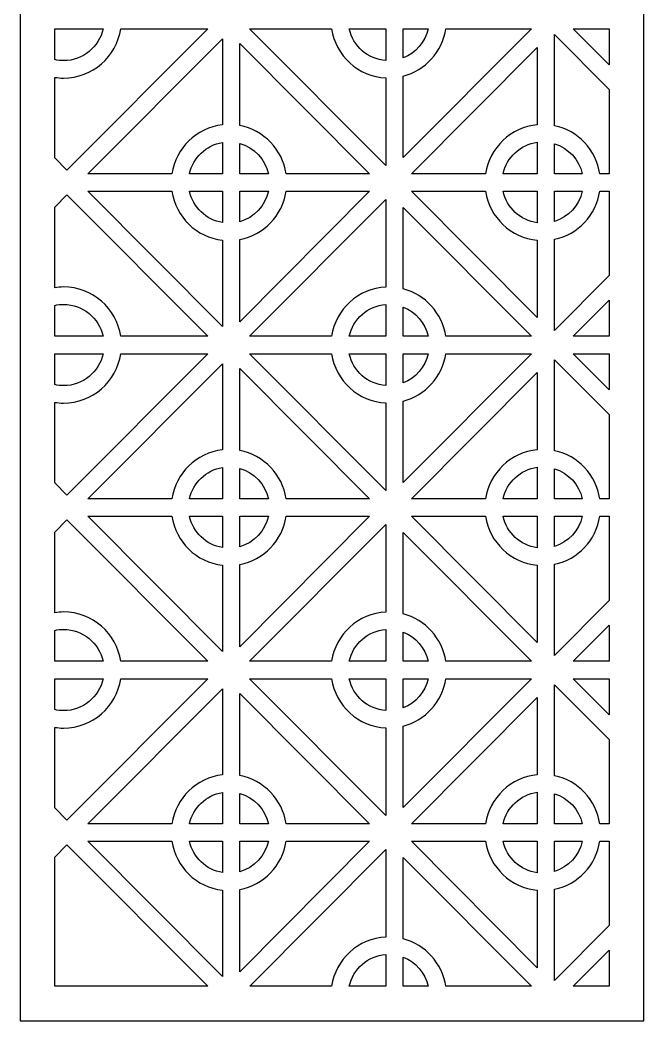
# Model space of a CAD drawing. Header units: centimetres. Extents: x -13.6 to -10.7, y -9 to 9.
# Drawn here: x -13.625 to -10.688, y -9 to -4.288 of the extents above; entities that cross this region are included whole.
import ezdxf

# ---------------------------------------------------------------- set-up
doc = ezdxf.new("R2010")
doc.units = ezdxf.units.CM
doc.header["$MEASUREMENT"] = 0
doc.layers.add('layer 1', color=7, linetype='Continuous')

msp = doc.modelspace()

# ---------------------------------------------------------------- linework, layer by layer
at = {"layer": 'layer 1', "color": 250}
for points, knots in [([(-13.62502, -9.00021), (-13.62502, -9.00021), (-13.62502, 9.00077), (-13.62502, 9.00077), (-13.62502, 9.00077), (-13.62502, 9.00077), (-10.6883, 9.00077), (-10.6883, 9.00077), (-10.6883, 9.00077), (-10.6883, 9.00077), (-10.6883, -9.00021), (-10.6883, -9.00021), (-10.6883, -9.00021), (-10.6883, -9.00021), (-13.62502, -9.00021), (-13.62502, -9.00021)], [0, 0, 0, 0, 0.2, 0.2, 0.2, 0.2, 0.4, 0.4, 0.4, 0.4, 0.6, 0.6, 0.6, 0.6, 1, 1, 1, 1]), ([(-13.23407, -4.32939), (-13.23407, -4.32939), (-13.46187, -4.32939), (-13.46187, -4.32939), (-13.46187, -4.32939), (-13.46187, -4.32939), (-13.46187, -4.47498), (-13.46187, -4.47498), (-13.46187, -4.47498), (-13.4484, -4.47801), (-13.4344, -4.47962), (-13.42002, -4.47962), (-13.42002, -4.47962), (-13.32892, -4.47962), (-13.25275, -4.41529), (-13.23407, -4.32939)], [0, 0, 0, 0, 0.2, 0.2, 0.2, 0.2, 0.4, 0.4, 0.4, 0.4, 0.6, 0.6, 0.6, 0.6, 1, 1, 1, 1]), ([(-13.46187, -4.93748), (-13.46187, -4.93748), (-13.40425, -4.99536), (-13.40425, -4.99536), (-13.40425, -4.99536), (-13.40425, -4.99536), (-12.7413, -4.32939), (-12.7413, -4.32939), (-12.7413, -4.32939), (-12.7413, -4.32939), (-13.15115, -4.32939), (-13.15115, -4.32939), (-13.15115, -4.32939), (-13.17083, -4.46079), (-13.28373, -4.56157), (-13.42002, -4.56157), (-13.42002, -4.56157), (-13.43425, -4.56157), (-13.44823, -4.56047), (-13.46187, -4.55835), (-13.46187, -4.55835), (-13.46187, -4.55835), (-13.46187, -4.93748), (-13.46187, -4.93748)], [0, 0, 0, 0, 0.1428571, 0.1428571, 0.1428571, 0.1428571, 0.2857143, 0.2857143, 0.2857143, 0.2857143, 0.4285714, 0.4285714, 0.4285714, 0.4285714, 0.5714286, 0.5714286, 0.5714286, 0.5714286, 0.7142857, 0.7142857, 0.7142857, 0.7142857, 1, 1, 1, 1]), ([(-12.1587, -4.32939), (-12.1587, -4.32939), (-12.5442, -4.32939), (-12.5442, -4.32939), (-12.5442, -4.32939), (-12.5442, -4.32939), (-11.90299, -4.97353), (-11.90299, -4.97353), (-11.90299, -4.97353), (-11.90299, -4.97353), (-11.90299, -4.56125), (-11.90299, -4.56125), (-11.90299, -4.56125), (-12.03333, -4.55501), (-12.13966, -4.45654), (-12.1587, -4.32939)], [0, 0, 0, 0, 0.2, 0.2, 0.2, 0.2, 0.4, 0.4, 0.4, 0.4, 0.6, 0.6, 0.6, 0.6, 1, 1, 1, 1]), ([(-11.90299, -4.32939), (-11.90299, -4.32939), (-12.07578, -4.32939), (-12.07578, -4.32939), (-12.07578, -4.32939), (-12.05801, -4.41112), (-11.98819, -4.47332), (-11.90299, -4.47916), (-11.90299, -4.47916), (-11.90299, -4.47916), (-11.90299, -4.32939), (-11.90299, -4.32939)], [0, 0, 0, 0, 0.25, 0.25, 0.25, 0.25, 0.5, 0.5, 0.5, 0.5, 1, 1, 1, 1]), ([(-11.70389, -4.32939), (-11.70389, -4.32939), (-11.82141, -4.32939), (-11.82141, -4.32939), (-11.82141, -4.32939), (-11.82141, -4.32939), (-11.82141, -4.46688), (-11.82141, -4.46688), (-11.82141, -4.46688), (-11.76244, -4.44404), (-11.71762, -4.39255), (-11.70389, -4.32939)], [0, 0, 0, 0, 0.25, 0.25, 0.25, 0.25, 0.5, 0.5, 0.5, 0.5, 1, 1, 1, 1]), ([(-11.21831, -4.32939), (-11.21831, -4.32939), (-11.62096, -4.32939), (-11.62096, -4.32939), (-11.62096, -4.32939), (-11.63723, -4.43801), (-11.7172, -4.5257), (-11.82141, -4.55284), (-11.82141, -4.55284), (-11.82141, -4.55284), (-11.82141, -4.93524), (-11.82141, -4.93524), (-11.82141, -4.93524), (-11.82141, -4.93524), (-11.21831, -4.32939), (-11.21831, -4.32939)], [0, 0, 0, 0, 0.2, 0.2, 0.2, 0.2, 0.4, 0.4, 0.4, 0.4, 0.6, 0.6, 0.6, 0.6, 1, 1, 1, 1]), ([(-10.85145, -4.32939), (-10.85145, -4.32939), (-11.02121, -4.32939), (-11.02121, -4.32939), (-11.02121, -4.32939), (-11.02121, -4.32939), (-10.85145, -4.49992), (-10.85145, -4.49992), (-10.85145, -4.49992), (-10.85145, -4.49992), (-10.85145, -4.32939), (-10.85145, -4.32939)], [0, 0, 0, 0, 0.25, 0.25, 0.25, 0.25, 0.5, 0.5, 0.5, 0.5, 1, 1, 1, 1]), ([(-13.30582, -5.01238), (-13.30582, -5.01238), (-12.91038, -5.01238), (-12.91038, -5.01238), (-12.91038, -5.01238), (-12.89221, -4.89112), (-12.79467, -4.79596), (-12.67263, -4.78198), (-12.67263, -4.78198), (-12.67263, -4.78198), (-12.67263, -4.37629), (-12.67263, -4.37629), (-12.67263, -4.37629), (-12.67263, -4.37629), (-13.30582, -5.01238), (-13.30582, -5.01238)], [0, 0, 0, 0, 0.2, 0.2, 0.2, 0.2, 0.4, 0.4, 0.4, 0.4, 0.6, 0.6, 0.6, 0.6, 1, 1, 1, 1]), ([(-10.85145, -4.61581), (-10.85145, -4.61581), (-11.10878, -4.35731), (-11.10878, -4.35731), (-11.10878, -4.35731), (-11.10878, -4.35731), (-11.10878, -4.78605), (-11.10878, -4.78605), (-11.10878, -4.78605), (-10.99865, -4.80933), (-10.91304, -4.89956), (-10.89614, -5.01238), (-10.89614, -5.01238), (-10.89614, -5.01238), (-10.85145, -5.01238), (-10.85145, -5.01238), (-10.85145, -5.01238), (-10.85145, -5.01238), (-10.85145, -4.61581), (-10.85145, -4.61581)], [0, 0, 0, 0, 0.1666667, 0.1666667, 0.1666667, 0.1666667, 0.3333333, 0.3333333, 0.3333333, 0.3333333, 0.5, 0.5, 0.5, 0.5, 0.6666667, 0.6666667, 0.6666667, 0.6666667, 1, 1, 1, 1]), ([(-12.37263, -5.01238), (-12.37263, -5.01238), (-11.97968, -5.01238), (-11.97968, -5.01238), (-11.97968, -5.01238), (-11.97968, -5.01238), (-12.59105, -4.39821), (-12.59105, -4.39821), (-12.59105, -4.39821), (-12.59105, -4.39821), (-12.59105, -4.78491), (-12.59105, -4.78491), (-12.59105, -4.78491), (-12.47815, -4.8062), (-12.38983, -4.89759), (-12.37263, -5.01238)], [0, 0, 0, 0, 0.2, 0.2, 0.2, 0.2, 0.4, 0.4, 0.4, 0.4, 0.6, 0.6, 0.6, 0.6, 1, 1, 1, 1]), ([(-11.78283, -5.01238), (-11.78283, -5.01238), (-11.43388, -5.01238), (-11.43388, -5.01238), (-11.43388, -5.01238), (-11.41543, -4.88921), (-11.31509, -4.79297), (-11.19036, -4.78138), (-11.19036, -4.78138), (-11.19036, -4.78138), (-11.19036, -4.4172), (-11.19036, -4.4172), (-11.19036, -4.4172), (-11.19036, -4.4172), (-11.78283, -5.01238), (-11.78283, -5.01238)], [0, 0, 0, 0, 0.2, 0.2, 0.2, 0.2, 0.4, 0.4, 0.4, 0.4, 0.6, 0.6, 0.6, 0.6, 1, 1, 1, 1]), ([(-12.82745, -5.01238), (-12.82745, -5.01238), (-12.67263, -5.01238), (-12.67263, -5.01238), (-12.67263, -5.01238), (-12.67263, -5.01238), (-12.67263, -4.8647), (-12.67263, -4.8647), (-12.67263, -4.8647), (-12.74955, -4.87742), (-12.81094, -4.93647), (-12.82745, -5.01238)], [0, 0, 0, 0, 0.25, 0.25, 0.25, 0.25, 0.5, 0.5, 0.5, 0.5, 1, 1, 1, 1]), ([(-12.59105, -5.01238), (-12.59105, -5.01238), (-12.45556, -5.01238), (-12.45556, -5.01238), (-12.45556, -5.01238), (-12.47066, -4.94295), (-12.52331, -4.88762), (-12.59105, -4.86895), (-12.59105, -4.86895), (-12.59105, -4.86895), (-12.59105, -5.01238), (-12.59105, -5.01238)], [0, 0, 0, 0, 0.25, 0.25, 0.25, 0.25, 0.5, 0.5, 0.5, 0.5, 1, 1, 1, 1]), ([(-11.35095, -5.01238), (-11.35095, -5.01238), (-11.19036, -5.01238), (-11.19036, -5.01238), (-11.19036, -5.01238), (-11.19036, -5.01238), (-11.19036, -4.86383), (-11.19036, -4.86383), (-11.19036, -4.86383), (-11.26997, -4.87448), (-11.33404, -4.93458), (-11.35095, -5.01238)], [0, 0, 0, 0, 0.25, 0.25, 0.25, 0.25, 0.5, 0.5, 0.5, 0.5, 1, 1, 1, 1]), ([(-11.10878, -4.87063), (-11.10878, -4.87063), (-11.10878, -5.01238), (-11.10878, -5.01238), (-11.10878, -5.01238), (-11.10878, -5.01238), (-10.97906, -5.01238), (-10.97906, -5.01238), (-10.97906, -5.01238), (-10.99373, -4.94493), (-11.04383, -4.89078), (-11.10878, -4.87063)], [0, 0, 0, 0, 0.25, 0.25, 0.25, 0.25, 0.5, 0.5, 0.5, 0.5, 1, 1, 1, 1]), ([(-13.15115, -5.77731), (-13.15115, -5.77731), (-12.74122, -5.77731), (-12.74122, -5.77731), (-12.74122, -5.77731), (-12.74122, -5.77731), (-13.40425, -5.11125), (-13.40425, -5.11125), (-13.40425, -5.11125), (-13.40425, -5.11125), (-13.46187, -5.16914), (-13.46187, -5.16914), (-13.46187, -5.16914), (-13.46187, -5.16914), (-13.46187, -5.54835), (-13.46187, -5.54835), (-13.46187, -5.54835), (-13.44823, -5.54623), (-13.43425, -5.54513), (-13.42002, -5.54513), (-13.42002, -5.54513), (-13.28373, -5.54513), (-13.17084, -5.64591), (-13.15115, -5.77731)], [0, 0, 0, 0, 0.1428571, 0.1428571, 0.1428571, 0.1428571, 0.2857143, 0.2857143, 0.2857143, 0.2857143, 0.4285714, 0.4285714, 0.4285714, 0.4285714, 0.5714286, 0.5714286, 0.5714286, 0.5714286, 0.7142857, 0.7142857, 0.7142857, 0.7142857, 1, 1, 1, 1]), ([(-12.91038, -5.09432), (-12.91038, -5.09432), (-13.30574, -5.09432), (-13.30574, -5.09432), (-13.30574, -5.09432), (-13.30574, -5.09432), (-12.67263, -5.73032), (-12.67263, -5.73032), (-12.67263, -5.73032), (-12.67263, -5.73032), (-12.67263, -5.32472), (-12.67263, -5.32472), (-12.67263, -5.32472), (-12.79467, -5.31074), (-12.89221, -5.21558), (-12.91038, -5.09432)], [0, 0, 0, 0, 0.2, 0.2, 0.2, 0.2, 0.4, 0.4, 0.4, 0.4, 0.6, 0.6, 0.6, 0.6, 1, 1, 1, 1]), ([(-12.67263, -5.09432), (-12.67263, -5.09432), (-12.82745, -5.09432), (-12.82745, -5.09432), (-12.82745, -5.09432), (-12.81094, -5.17023), (-12.74955, -5.22929), (-12.67263, -5.242), (-12.67263, -5.242), (-12.67263, -5.242), (-12.67263, -5.09432), (-12.67263, -5.09432)], [0, 0, 0, 0, 0.25, 0.25, 0.25, 0.25, 0.5, 0.5, 0.5, 0.5, 1, 1, 1, 1]), ([(-12.45556, -5.09432), (-12.45556, -5.09432), (-12.59105, -5.09432), (-12.59105, -5.09432), (-12.59105, -5.09432), (-12.59105, -5.09432), (-12.59105, -5.23776), (-12.59105, -5.23776), (-12.59105, -5.23776), (-12.52331, -5.21909), (-12.47066, -5.16375), (-12.45556, -5.09432)], [0, 0, 0, 0, 0.25, 0.25, 0.25, 0.25, 0.5, 0.5, 0.5, 0.5, 1, 1, 1, 1]), ([(-11.97977, -5.09432), (-11.97977, -5.09432), (-12.37263, -5.09432), (-12.37263, -5.09432), (-12.37263, -5.09432), (-12.38983, -5.20911), (-12.47815, -5.3005), (-12.59105, -5.3218), (-12.59105, -5.3218), (-12.59105, -5.3218), (-12.59105, -5.7084), (-12.59105, -5.7084), (-12.59105, -5.7084), (-12.59105, -5.7084), (-11.97977, -5.09432), (-11.97977, -5.09432)], [0, 0, 0, 0, 0.2, 0.2, 0.2, 0.2, 0.4, 0.4, 0.4, 0.4, 0.6, 0.6, 0.6, 0.6, 1, 1, 1, 1]), ([(-12.54428, -5.77731), (-12.54428, -5.77731), (-12.1587, -5.77731), (-12.1587, -5.77731), (-12.1587, -5.77731), (-12.13965, -5.65016), (-12.03333, -5.55169), (-11.90299, -5.54545), (-11.90299, -5.54545), (-11.90299, -5.54545), (-11.90299, -5.13308), (-11.90299, -5.13308), (-11.90299, -5.13308), (-11.90299, -5.13308), (-12.54428, -5.77731), (-12.54428, -5.77731)], [0, 0, 0, 0, 0.2, 0.2, 0.2, 0.2, 0.4, 0.4, 0.4, 0.4, 0.6, 0.6, 0.6, 0.6, 1, 1, 1, 1]), ([(-11.43388, -5.09432), (-11.43388, -5.09432), (-11.78274, -5.09432), (-11.78274, -5.09432), (-11.78274, -5.09432), (-11.78274, -5.09432), (-11.19036, -5.68942), (-11.19036, -5.68942), (-11.19036, -5.68942), (-11.19036, -5.68942), (-11.19036, -5.32532), (-11.19036, -5.32532), (-11.19036, -5.32532), (-11.31509, -5.31373), (-11.41543, -5.21749), (-11.43388, -5.09432)], [0, 0, 0, 0, 0.2, 0.2, 0.2, 0.2, 0.4, 0.4, 0.4, 0.4, 0.6, 0.6, 0.6, 0.6, 1, 1, 1, 1]), ([(-11.19036, -5.09432), (-11.19036, -5.09432), (-11.35095, -5.09432), (-11.35095, -5.09432), (-11.35095, -5.09432), (-11.33404, -5.17212), (-11.26997, -5.23222), (-11.19036, -5.24287), (-11.19036, -5.24287), (-11.19036, -5.24287), (-11.19036, -5.09432), (-11.19036, -5.09432)], [0, 0, 0, 0, 0.25, 0.25, 0.25, 0.25, 0.5, 0.5, 0.5, 0.5, 1, 1, 1, 1]), ([(-10.97906, -5.09432), (-10.97906, -5.09432), (-11.10878, -5.09432), (-11.10878, -5.09432), (-11.10878, -5.09432), (-11.10878, -5.09432), (-11.10878, -5.23607), (-11.10878, -5.23607), (-11.10878, -5.23607), (-11.04383, -5.21592), (-10.99373, -5.16177), (-10.97906, -5.09432)], [0, 0, 0, 0, 0.25, 0.25, 0.25, 0.25, 0.5, 0.5, 0.5, 0.5, 1, 1, 1, 1]), ([(-10.85145, -5.09432), (-10.85145, -5.09432), (-10.89614, -5.09432), (-10.89614, -5.09432), (-10.89614, -5.09432), (-10.91304, -5.20714), (-10.99865, -5.29737), (-11.10878, -5.32065), (-11.10878, -5.32065), (-11.10878, -5.32065), (-11.10878, -5.74931), (-11.10878, -5.74931), (-11.10878, -5.74931), (-11.10878, -5.74931), (-10.85145, -5.49081), (-10.85145, -5.49081), (-10.85145, -5.49081), (-10.85145, -5.49081), (-10.85145, -5.09432), (-10.85145, -5.09432)], [0, 0, 0, 0, 0.1666667, 0.1666667, 0.1666667, 0.1666667, 0.3333333, 0.3333333, 0.3333333, 0.3333333, 0.5, 0.5, 0.5, 0.5, 0.6666667, 0.6666667, 0.6666667, 0.6666667, 1, 1, 1, 1]), ([(-11.62096, -5.77731), (-11.62096, -5.77731), (-11.21822, -5.77731), (-11.21822, -5.77731), (-11.21822, -5.77731), (-11.21822, -5.77731), (-11.82141, -5.17137), (-11.82141, -5.17137), (-11.82141, -5.17137), (-11.82141, -5.17137), (-11.82141, -5.55386), (-11.82141, -5.55386), (-11.82141, -5.55386), (-11.7172, -5.581), (-11.63724, -5.66869), (-11.62096, -5.77731)], [0, 0, 0, 0, 0.2, 0.2, 0.2, 0.2, 0.4, 0.4, 0.4, 0.4, 0.6, 0.6, 0.6, 0.6, 1, 1, 1, 1]), ([(-10.85145, -5.6067), (-10.85145, -5.6067), (-11.02129, -5.77731), (-11.02129, -5.77731), (-11.02129, -5.77731), (-11.02129, -5.77731), (-10.85145, -5.77731), (-10.85145, -5.77731), (-10.85145, -5.77731), (-10.85145, -5.77731), (-10.85145, -5.6067), (-10.85145, -5.6067)], [0, 0, 0, 0, 0.25, 0.25, 0.25, 0.25, 0.5, 0.5, 0.5, 0.5, 1, 1, 1, 1]), ([(-13.46187, -5.77731), (-13.46187, -5.77731), (-13.23407, -5.77731), (-13.23407, -5.77731), (-13.23407, -5.77731), (-13.25275, -5.69141), (-13.32892, -5.62707), (-13.42002, -5.62707), (-13.42002, -5.62707), (-13.4344, -5.62707), (-13.4484, -5.62869), (-13.46187, -5.63172), (-13.46187, -5.63172), (-13.46187, -5.63172), (-13.46187, -5.77731), (-13.46187, -5.77731)], [0, 0, 0, 0, 0.2, 0.2, 0.2, 0.2, 0.4, 0.4, 0.4, 0.4, 0.6, 0.6, 0.6, 0.6, 1, 1, 1, 1]), ([(-12.07578, -5.77731), (-12.07578, -5.77731), (-11.90299, -5.77731), (-11.90299, -5.77731), (-11.90299, -5.77731), (-11.90299, -5.77731), (-11.90299, -5.62754), (-11.90299, -5.62754), (-11.90299, -5.62754), (-11.98819, -5.63338), (-12.05801, -5.69558), (-12.07578, -5.77731)], [0, 0, 0, 0, 0.25, 0.25, 0.25, 0.25, 0.5, 0.5, 0.5, 0.5, 1, 1, 1, 1]), ([(-11.82141, -5.77731), (-11.82141, -5.77731), (-11.70389, -5.77731), (-11.70389, -5.77731), (-11.70389, -5.77731), (-11.71762, -5.71415), (-11.76244, -5.66266), (-11.82141, -5.63982), (-11.82141, -5.63982), (-11.82141, -5.63982), (-11.82141, -5.77731), (-11.82141, -5.77731)], [0, 0, 0, 0, 0.25, 0.25, 0.25, 0.25, 0.5, 0.5, 0.5, 0.5, 1, 1, 1, 1]), ([(-13.23407, -5.85926), (-13.23407, -5.85926), (-13.46187, -5.85926), (-13.46187, -5.85926), (-13.46187, -5.85926), (-13.46187, -5.85926), (-13.46187, -6.00485), (-13.46187, -6.00485), (-13.46187, -6.00485), (-13.4484, -6.00789), (-13.4344, -6.0095), (-13.42002, -6.0095), (-13.42002, -6.0095), (-13.32892, -6.0095), (-13.25275, -5.94516), (-13.23407, -5.85926)], [0, 0, 0, 0, 0.2, 0.2, 0.2, 0.2, 0.4, 0.4, 0.4, 0.4, 0.6, 0.6, 0.6, 0.6, 1, 1, 1, 1]), ([(-13.46187, -6.46743), (-13.46187, -6.46743), (-13.40425, -6.52531), (-13.40425, -6.52531), (-13.40425, -6.52531), (-13.40425, -6.52531), (-12.74122, -5.85926), (-12.74122, -5.85926), (-12.74122, -5.85926), (-12.74122, -5.85926), (-13.15115, -5.85926), (-13.15115, -5.85926), (-13.15115, -5.85926), (-13.17083, -5.99067), (-13.28373, -6.09145), (-13.42002, -6.09145), (-13.42002, -6.09145), (-13.43425, -6.09145), (-13.44823, -6.09035), (-13.46187, -6.08823), (-13.46187, -6.08823), (-13.46187, -6.08823), (-13.46187, -6.46743), (-13.46187, -6.46743)], [0, 0, 0, 0, 0.1428571, 0.1428571, 0.1428571, 0.1428571, 0.2857143, 0.2857143, 0.2857143, 0.2857143, 0.4285714, 0.4285714, 0.4285714, 0.4285714, 0.5714286, 0.5714286, 0.5714286, 0.5714286, 0.7142857, 0.7142857, 0.7142857, 0.7142857, 1, 1, 1, 1]), ([(-12.1587, -5.85926), (-12.1587, -5.85926), (-12.54428, -5.85926), (-12.54428, -5.85926), (-12.54428, -5.85926), (-12.54428, -5.85926), (-11.90299, -6.50348), (-11.90299, -6.50348), (-11.90299, -6.50348), (-11.90299, -6.50348), (-11.90299, -6.09112), (-11.90299, -6.09112), (-11.90299, -6.09112), (-12.03333, -6.08488), (-12.13966, -5.98641), (-12.1587, -5.85926)], [0, 0, 0, 0, 0.2, 0.2, 0.2, 0.2, 0.4, 0.4, 0.4, 0.4, 0.6, 0.6, 0.6, 0.6, 1, 1, 1, 1]), ([(-11.90299, -5.85926), (-11.90299, -5.85926), (-12.07578, -5.85926), (-12.07578, -5.85926), (-12.07578, -5.85926), (-12.05801, -5.94099), (-11.98819, -6.00319), (-11.90299, -6.00904), (-11.90299, -6.00904), (-11.90299, -6.00904), (-11.90299, -5.85926), (-11.90299, -5.85926)], [0, 0, 0, 0, 0.25, 0.25, 0.25, 0.25, 0.5, 0.5, 0.5, 0.5, 1, 1, 1, 1]), ([(-11.70389, -5.85926), (-11.70389, -5.85926), (-11.82141, -5.85926), (-11.82141, -5.85926), (-11.82141, -5.85926), (-11.82141, -5.85926), (-11.82141, -5.99676), (-11.82141, -5.99676), (-11.82141, -5.99676), (-11.76244, -5.97391), (-11.71762, -5.92242), (-11.70389, -5.85926)], [0, 0, 0, 0, 0.25, 0.25, 0.25, 0.25, 0.5, 0.5, 0.5, 0.5, 1, 1, 1, 1]), ([(-11.21823, -5.85926), (-11.21823, -5.85926), (-11.62096, -5.85926), (-11.62096, -5.85926), (-11.62096, -5.85926), (-11.63723, -5.96788), (-11.7172, -6.05557), (-11.82141, -6.08272), (-11.82141, -6.08272), (-11.82141, -6.08272), (-11.82141, -6.46519), (-11.82141, -6.46519), (-11.82141, -6.46519), (-11.82141, -6.46519), (-11.21823, -5.85926), (-11.21823, -5.85926)], [0, 0, 0, 0, 0.2, 0.2, 0.2, 0.2, 0.4, 0.4, 0.4, 0.4, 0.6, 0.6, 0.6, 0.6, 1, 1, 1, 1]), ([(-10.85145, -6.14576), (-10.85145, -6.14576), (-11.10878, -5.88726), (-11.10878, -5.88726), (-11.10878, -5.88726), (-11.10878, -5.88726), (-11.10878, -6.31593), (-11.10878, -6.31593), (-11.10878, -6.31593), (-10.99865, -6.3392), (-10.91304, -6.42943), (-10.89614, -6.54225), (-10.89614, -6.54225), (-10.89614, -6.54225), (-10.85145, -6.54225), (-10.85145, -6.54225), (-10.85145, -6.54225), (-10.85145, -6.54225), (-10.85145, -6.14576), (-10.85145, -6.14576)], [0, 0, 0, 0, 0.1666667, 0.1666667, 0.1666667, 0.1666667, 0.3333333, 0.3333333, 0.3333333, 0.3333333, 0.5, 0.5, 0.5, 0.5, 0.6666667, 0.6666667, 0.6666667, 0.6666667, 1, 1, 1, 1]), ([(-10.85145, -5.85926), (-10.85145, -5.85926), (-11.02128, -5.85926), (-11.02128, -5.85926), (-11.02128, -5.85926), (-11.02128, -5.85926), (-10.85145, -6.02987), (-10.85145, -6.02987), (-10.85145, -6.02987), (-10.85145, -6.02987), (-10.85145, -5.85926), (-10.85145, -5.85926)], [0, 0, 0, 0, 0.25, 0.25, 0.25, 0.25, 0.5, 0.5, 0.5, 0.5, 1, 1, 1, 1]), ([(-13.30574, -6.54225), (-13.30574, -6.54225), (-12.91038, -6.54225), (-12.91038, -6.54225), (-12.91038, -6.54225), (-12.89221, -6.42099), (-12.79467, -6.32584), (-12.67263, -6.31186), (-12.67263, -6.31186), (-12.67263, -6.31186), (-12.67263, -5.90624), (-12.67263, -5.90624), (-12.67263, -5.90624), (-12.67263, -5.90624), (-13.30574, -6.54225), (-13.30574, -6.54225)], [0, 0, 0, 0, 0.2, 0.2, 0.2, 0.2, 0.4, 0.4, 0.4, 0.4, 0.6, 0.6, 0.6, 0.6, 1, 1, 1, 1]), ([(-12.37263, -6.54225), (-12.37263, -6.54225), (-11.97976, -6.54225), (-11.97976, -6.54225), (-11.97976, -6.54225), (-11.97976, -6.54225), (-12.59105, -5.92816), (-12.59105, -5.92816), (-12.59105, -5.92816), (-12.59105, -5.92816), (-12.59105, -6.31478), (-12.59105, -6.31478), (-12.59105, -6.31478), (-12.47815, -6.33607), (-12.38983, -6.42747), (-12.37263, -6.54225)], [0, 0, 0, 0, 0.2, 0.2, 0.2, 0.2, 0.4, 0.4, 0.4, 0.4, 0.6, 0.6, 0.6, 0.6, 1, 1, 1, 1]), ([(-11.78275, -6.54225), (-11.78275, -6.54225), (-11.43388, -6.54225), (-11.43388, -6.54225), (-11.43388, -6.54225), (-11.41543, -6.41909), (-11.31509, -6.32285), (-11.19036, -6.31126), (-11.19036, -6.31126), (-11.19036, -6.31126), (-11.19036, -5.94715), (-11.19036, -5.94715), (-11.19036, -5.94715), (-11.19036, -5.94715), (-11.78275, -6.54225), (-11.78275, -6.54225)], [0, 0, 0, 0, 0.2, 0.2, 0.2, 0.2, 0.4, 0.4, 0.4, 0.4, 0.6, 0.6, 0.6, 0.6, 1, 1, 1, 1]), ([(-12.82745, -6.54225), (-12.82745, -6.54225), (-12.67263, -6.54225), (-12.67263, -6.54225), (-12.67263, -6.54225), (-12.67263, -6.54225), (-12.67263, -6.39457), (-12.67263, -6.39457), (-12.67263, -6.39457), (-12.74955, -6.40729), (-12.81094, -6.46634), (-12.82745, -6.54225)], [0, 0, 0, 0, 0.25, 0.25, 0.25, 0.25, 0.5, 0.5, 0.5, 0.5, 1, 1, 1, 1]), ([(-12.59105, -6.54225), (-12.59105, -6.54225), (-12.45556, -6.54225), (-12.45556, -6.54225), (-12.45556, -6.54225), (-12.47066, -6.47282), (-12.52331, -6.41749), (-12.59105, -6.39882), (-12.59105, -6.39882), (-12.59105, -6.39882), (-12.59105, -6.54225), (-12.59105, -6.54225)], [0, 0, 0, 0, 0.25, 0.25, 0.25, 0.25, 0.5, 0.5, 0.5, 0.5, 1, 1, 1, 1]), ([(-11.35095, -6.54225), (-11.35095, -6.54225), (-11.19036, -6.54225), (-11.19036, -6.54225), (-11.19036, -6.54225), (-11.19036, -6.54225), (-11.19036, -6.3937), (-11.19036, -6.3937), (-11.19036, -6.3937), (-11.26997, -6.40436), (-11.33404, -6.46445), (-11.35095, -6.54225)], [0, 0, 0, 0, 0.25, 0.25, 0.25, 0.25, 0.5, 0.5, 0.5, 0.5, 1, 1, 1, 1]), ([(-11.10878, -6.4005), (-11.10878, -6.4005), (-11.10878, -6.54225), (-11.10878, -6.54225), (-11.10878, -6.54225), (-11.10878, -6.54225), (-10.97906, -6.54225), (-10.97906, -6.54225), (-10.97906, -6.54225), (-10.99373, -6.4748), (-11.04383, -6.42065), (-11.10878, -6.4005)], [0, 0, 0, 0, 0.25, 0.25, 0.25, 0.25, 0.5, 0.5, 0.5, 0.5, 1, 1, 1, 1]), ([(-13.15115, -7.30719), (-13.15115, -7.30719), (-12.74129, -7.30719), (-12.74129, -7.30719), (-12.74129, -7.30719), (-12.74129, -7.30719), (-13.40425, -6.6412), (-13.40425, -6.6412), (-13.40425, -6.6412), (-13.40425, -6.6412), (-13.46187, -6.69909), (-13.46187, -6.69909), (-13.46187, -6.69909), (-13.46187, -6.69909), (-13.46187, -7.07822), (-13.46187, -7.07822), (-13.46187, -7.07822), (-13.44823, -7.0761), (-13.43425, -7.075), (-13.42002, -7.075), (-13.42002, -7.075), (-13.28373, -7.075), (-13.17084, -7.17578), (-13.15115, -7.30719)], [0, 0, 0, 0, 0.1428571, 0.1428571, 0.1428571, 0.1428571, 0.2857143, 0.2857143, 0.2857143, 0.2857143, 0.4285714, 0.4285714, 0.4285714, 0.4285714, 0.5714286, 0.5714286, 0.5714286, 0.5714286, 0.7142857, 0.7142857, 0.7142857, 0.7142857, 1, 1, 1, 1]), ([(-12.91038, -6.6242), (-12.91038, -6.6242), (-13.30581, -6.6242), (-13.30581, -6.6242), (-13.30581, -6.6242), (-13.30581, -6.6242), (-12.67263, -7.26027), (-12.67263, -7.26027), (-12.67263, -7.26027), (-12.67263, -7.26027), (-12.67263, -6.85459), (-12.67263, -6.85459), (-12.67263, -6.85459), (-12.79467, -6.84061), (-12.89221, -6.74545), (-12.91038, -6.6242)], [0, 0, 0, 0, 0.2, 0.2, 0.2, 0.2, 0.4, 0.4, 0.4, 0.4, 0.6, 0.6, 0.6, 0.6, 1, 1, 1, 1]), ([(-12.67263, -6.6242), (-12.67263, -6.6242), (-12.82745, -6.6242), (-12.82745, -6.6242), (-12.82745, -6.6242), (-12.81094, -6.7001), (-12.74955, -6.75916), (-12.67263, -6.77188), (-12.67263, -6.77188), (-12.67263, -6.77188), (-12.67263, -6.6242), (-12.67263, -6.6242)], [0, 0, 0, 0, 0.25, 0.25, 0.25, 0.25, 0.5, 0.5, 0.5, 0.5, 1, 1, 1, 1]), ([(-12.45556, -6.6242), (-12.45556, -6.6242), (-12.59105, -6.6242), (-12.59105, -6.6242), (-12.59105, -6.6242), (-12.59105, -6.6242), (-12.59105, -6.76763), (-12.59105, -6.76763), (-12.59105, -6.76763), (-12.52331, -6.74896), (-12.47066, -6.69363), (-12.45556, -6.6242)], [0, 0, 0, 0, 0.25, 0.25, 0.25, 0.25, 0.5, 0.5, 0.5, 0.5, 1, 1, 1, 1]), ([(-11.97969, -6.6242), (-11.97969, -6.6242), (-12.37263, -6.6242), (-12.37263, -6.6242), (-12.37263, -6.6242), (-12.38983, -6.73898), (-12.47815, -6.83038), (-12.59105, -6.85167), (-12.59105, -6.85167), (-12.59105, -6.85167), (-12.59105, -7.23835), (-12.59105, -7.23835), (-12.59105, -7.23835), (-12.59105, -7.23835), (-11.97969, -6.6242), (-11.97969, -6.6242)], [0, 0, 0, 0, 0.2, 0.2, 0.2, 0.2, 0.4, 0.4, 0.4, 0.4, 0.6, 0.6, 0.6, 0.6, 1, 1, 1, 1]), ([(-11.43388, -6.6242), (-11.43388, -6.6242), (-11.78282, -6.6242), (-11.78282, -6.6242), (-11.78282, -6.6242), (-11.78282, -6.6242), (-11.19036, -7.21937), (-11.19036, -7.21937), (-11.19036, -7.21937), (-11.19036, -7.21937), (-11.19036, -6.85519), (-11.19036, -6.85519), (-11.19036, -6.85519), (-11.31509, -6.8436), (-11.41543, -6.74736), (-11.43388, -6.6242)], [0, 0, 0, 0, 0.2, 0.2, 0.2, 0.2, 0.4, 0.4, 0.4, 0.4, 0.6, 0.6, 0.6, 0.6, 1, 1, 1, 1]), ([(-11.19036, -6.6242), (-11.19036, -6.6242), (-11.35095, -6.6242), (-11.35095, -6.6242), (-11.35095, -6.6242), (-11.33404, -6.70199), (-11.26997, -6.76209), (-11.19036, -6.77274), (-11.19036, -6.77274), (-11.19036, -6.77274), (-11.19036, -6.6242), (-11.19036, -6.6242)], [0, 0, 0, 0, 0.25, 0.25, 0.25, 0.25, 0.5, 0.5, 0.5, 0.5, 1, 1, 1, 1]), ([(-10.97906, -6.6242), (-10.97906, -6.6242), (-11.10878, -6.6242), (-11.10878, -6.6242), (-11.10878, -6.6242), (-11.10878, -6.6242), (-11.10878, -6.76595), (-11.10878, -6.76595), (-11.10878, -6.76595), (-11.04383, -6.74579), (-10.99373, -6.69164), (-10.97906, -6.6242)], [0, 0, 0, 0, 0.25, 0.25, 0.25, 0.25, 0.5, 0.5, 0.5, 0.5, 1, 1, 1, 1]), ([(-10.85145, -6.6242), (-10.85145, -6.6242), (-10.89614, -6.6242), (-10.89614, -6.6242), (-10.89614, -6.6242), (-10.91304, -6.73702), (-10.99865, -6.82725), (-11.10878, -6.85052), (-11.10878, -6.85052), (-11.10878, -6.85052), (-11.10878, -7.27926), (-11.10878, -7.27926), (-11.10878, -7.27926), (-11.10878, -7.27926), (-10.85145, -7.02076), (-10.85145, -7.02076), (-10.85145, -7.02076), (-10.85145, -7.02076), (-10.85145, -6.6242), (-10.85145, -6.6242)], [0, 0, 0, 0, 0.1666667, 0.1666667, 0.1666667, 0.1666667, 0.3333333, 0.3333333, 0.3333333, 0.3333333, 0.5, 0.5, 0.5, 0.5, 0.6666667, 0.6666667, 0.6666667, 0.6666667, 1, 1, 1, 1]), ([(-12.54421, -7.30719), (-12.54421, -7.30719), (-12.1587, -7.30719), (-12.1587, -7.30719), (-12.1587, -7.30719), (-12.13965, -7.18003), (-12.03333, -7.08156), (-11.90299, -7.07532), (-11.90299, -7.07532), (-11.90299, -7.07532), (-11.90299, -6.66303), (-11.90299, -6.66303), (-11.90299, -6.66303), (-11.90299, -6.66303), (-12.54421, -7.30719), (-12.54421, -7.30719)], [0, 0, 0, 0, 0.2, 0.2, 0.2, 0.2, 0.4, 0.4, 0.4, 0.4, 0.6, 0.6, 0.6, 0.6, 1, 1, 1, 1]), ([(-11.62096, -7.30719), (-11.62096, -7.30719), (-11.2183, -7.30719), (-11.2183, -7.30719), (-11.2183, -7.30719), (-11.2183, -7.30719), (-11.82141, -6.70132), (-11.82141, -6.70132), (-11.82141, -6.70132), (-11.82141, -6.70132), (-11.82141, -7.08373), (-11.82141, -7.08373), (-11.82141, -7.08373), (-11.7172, -7.11088), (-11.63724, -7.19857), (-11.62096, -7.30719)], [0, 0, 0, 0, 0.2, 0.2, 0.2, 0.2, 0.4, 0.4, 0.4, 0.4, 0.6, 0.6, 0.6, 0.6, 1, 1, 1, 1]), ([(-13.46187, -7.30719), (-13.46187, -7.30719), (-13.23407, -7.30719), (-13.23407, -7.30719), (-13.23407, -7.30719), (-13.25275, -7.22129), (-13.32892, -7.15695), (-13.42002, -7.15695), (-13.42002, -7.15695), (-13.4344, -7.15695), (-13.4484, -7.15856), (-13.46187, -7.1616), (-13.46187, -7.1616), (-13.46187, -7.1616), (-13.46187, -7.30719), (-13.46187, -7.30719)], [0, 0, 0, 0, 0.2, 0.2, 0.2, 0.2, 0.4, 0.4, 0.4, 0.4, 0.6, 0.6, 0.6, 0.6, 1, 1, 1, 1]), ([(-12.07578, -7.30719), (-12.07578, -7.30719), (-11.90299, -7.30719), (-11.90299, -7.30719), (-11.90299, -7.30719), (-11.90299, -7.30719), (-11.90299, -7.15741), (-11.90299, -7.15741), (-11.90299, -7.15741), (-11.98819, -7.16326), (-12.05801, -7.22546), (-12.07578, -7.30719)], [0, 0, 0, 0, 0.25, 0.25, 0.25, 0.25, 0.5, 0.5, 0.5, 0.5, 1, 1, 1, 1]), ([(-10.85145, -7.13665), (-10.85145, -7.13665), (-11.02122, -7.30719), (-11.02122, -7.30719), (-11.02122, -7.30719), (-11.02122, -7.30719), (-10.85145, -7.30719), (-10.85145, -7.30719), (-10.85145, -7.30719), (-10.85145, -7.30719), (-10.85145, -7.13665), (-10.85145, -7.13665)], [0, 0, 0, 0, 0.25, 0.25, 0.25, 0.25, 0.5, 0.5, 0.5, 0.5, 1, 1, 1, 1]), ([(-11.82141, -7.30719), (-11.82141, -7.30719), (-11.70389, -7.30719), (-11.70389, -7.30719), (-11.70389, -7.30719), (-11.71762, -7.24403), (-11.76244, -7.19254), (-11.82141, -7.16969), (-11.82141, -7.16969), (-11.82141, -7.16969), (-11.82141, -7.30719), (-11.82141, -7.30719)], [0, 0, 0, 0, 0.25, 0.25, 0.25, 0.25, 0.5, 0.5, 0.5, 0.5, 1, 1, 1, 1]), ([(-13.23407, -7.38913), (-13.23407, -7.38913), (-13.46187, -7.38913), (-13.46187, -7.38913), (-13.46187, -7.38913), (-13.46187, -7.38913), (-13.46187, -7.53473), (-13.46187, -7.53473), (-13.46187, -7.53473), (-13.4484, -7.53776), (-13.4344, -7.53937), (-13.42002, -7.53937), (-13.42002, -7.53937), (-13.32892, -7.53937), (-13.25275, -7.47503), (-13.23407, -7.38913)], [0, 0, 0, 0, 0.2, 0.2, 0.2, 0.2, 0.4, 0.4, 0.4, 0.4, 0.6, 0.6, 0.6, 0.6, 1, 1, 1, 1]), ([(-13.46187, -7.99738), (-13.46187, -7.99738), (-13.40425, -8.05526), (-13.40425, -8.05526), (-13.40425, -8.05526), (-13.40425, -8.05526), (-12.74115, -7.38913), (-12.74115, -7.38913), (-12.74115, -7.38913), (-12.74115, -7.38913), (-13.15115, -7.38913), (-13.15115, -7.38913), (-13.15115, -7.38913), (-13.17083, -7.52054), (-13.28373, -7.62132), (-13.42002, -7.62132), (-13.42002, -7.62132), (-13.43425, -7.62132), (-13.44823, -7.62022), (-13.46187, -7.6181), (-13.46187, -7.6181), (-13.46187, -7.6181), (-13.46187, -7.99738), (-13.46187, -7.99738)], [0, 0, 0, 0, 0.1428571, 0.1428571, 0.1428571, 0.1428571, 0.2857143, 0.2857143, 0.2857143, 0.2857143, 0.4285714, 0.4285714, 0.4285714, 0.4285714, 0.5714286, 0.5714286, 0.5714286, 0.5714286, 0.7142857, 0.7142857, 0.7142857, 0.7142857, 1, 1, 1, 1]), ([(-12.1587, -7.38913), (-12.1587, -7.38913), (-12.54435, -7.38913), (-12.54435, -7.38913), (-12.54435, -7.38913), (-12.54435, -7.38913), (-11.90299, -8.03343), (-11.90299, -8.03343), (-11.90299, -8.03343), (-11.90299, -8.03343), (-11.90299, -7.621), (-11.90299, -7.621), (-11.90299, -7.621), (-12.03333, -7.61476), (-12.13966, -7.51629), (-12.1587, -7.38913)], [0, 0, 0, 0, 0.2, 0.2, 0.2, 0.2, 0.4, 0.4, 0.4, 0.4, 0.6, 0.6, 0.6, 0.6, 1, 1, 1, 1]), ([(-11.90299, -7.38913), (-11.90299, -7.38913), (-12.07578, -7.38913), (-12.07578, -7.38913), (-12.07578, -7.38913), (-12.05801, -7.47087), (-11.98819, -7.53306), (-11.90299, -7.53891), (-11.90299, -7.53891), (-11.90299, -7.53891), (-11.90299, -7.38913), (-11.90299, -7.38913)], [0, 0, 0, 0, 0.25, 0.25, 0.25, 0.25, 0.5, 0.5, 0.5, 0.5, 1, 1, 1, 1]), ([(-11.70389, -7.38913), (-11.70389, -7.38913), (-11.82141, -7.38913), (-11.82141, -7.38913), (-11.82141, -7.38913), (-11.82141, -7.38913), (-11.82141, -7.52663), (-11.82141, -7.52663), (-11.82141, -7.52663), (-11.76244, -7.50379), (-11.71762, -7.45229), (-11.70389, -7.38913)], [0, 0, 0, 0, 0.25, 0.25, 0.25, 0.25, 0.5, 0.5, 0.5, 0.5, 1, 1, 1, 1]), ([(-11.21816, -7.38913), (-11.21816, -7.38913), (-11.62096, -7.38913), (-11.62096, -7.38913), (-11.62096, -7.38913), (-11.63723, -7.49775), (-11.7172, -7.58544), (-11.82141, -7.61259), (-11.82141, -7.61259), (-11.82141, -7.61259), (-11.82141, -7.99514), (-11.82141, -7.99514), (-11.82141, -7.99514), (-11.82141, -7.99514), (-11.21816, -7.38913), (-11.21816, -7.38913)], [0, 0, 0, 0, 0.2, 0.2, 0.2, 0.2, 0.4, 0.4, 0.4, 0.4, 0.6, 0.6, 0.6, 0.6, 1, 1, 1, 1]), ([(-10.85145, -7.38913), (-10.85145, -7.38913), (-11.02136, -7.38913), (-11.02136, -7.38913), (-11.02136, -7.38913), (-11.02136, -7.38913), (-10.85145, -7.55982), (-10.85145, -7.55982), (-10.85145, -7.55982), (-10.85145, -7.55982), (-10.85145, -7.38913), (-10.85145, -7.38913)], [0, 0, 0, 0, 0.25, 0.25, 0.25, 0.25, 0.5, 0.5, 0.5, 0.5, 1, 1, 1, 1]), ([(-12.91038, -8.07212), (-12.89221, -7.95087), (-12.79467, -7.85571), (-12.67263, -7.84173), (-12.67263, -7.84173), (-12.67263, -7.84173), (-12.67263, -7.43619), (-12.67263, -7.43619), (-12.67263, -7.43619), (-12.67263, -7.43619), (-13.30567, -8.07212), (-13.30567, -8.07212), (-13.30567, -8.07212), (-13.30567, -8.07212), (-12.91038, -8.07212), (-12.91038, -8.07212)], [0, 0, 0, 0, 0.2, 0.2, 0.2, 0.2, 0.4, 0.4, 0.4, 0.4, 0.6, 0.6, 0.6, 0.6, 1, 1, 1, 1]), ([(-10.85145, -7.67571), (-10.85145, -7.67571), (-11.10878, -7.41721), (-11.10878, -7.41721), (-11.10878, -7.41721), (-11.10878, -7.41721), (-11.10878, -7.8458), (-11.10878, -7.8458), (-11.10878, -7.8458), (-10.99865, -7.86907), (-10.91304, -7.95931), (-10.89614, -8.07212), (-10.89614, -8.07212), (-10.89614, -8.07212), (-10.85145, -8.07212), (-10.85145, -8.07212), (-10.85145, -8.07212), (-10.85145, -8.07212), (-10.85145, -7.67571), (-10.85145, -7.67571)], [0, 0, 0, 0, 0.1666667, 0.1666667, 0.1666667, 0.1666667, 0.3333333, 0.3333333, 0.3333333, 0.3333333, 0.5, 0.5, 0.5, 0.5, 0.6666667, 0.6666667, 0.6666667, 0.6666667, 1, 1, 1, 1]), ([(-12.59105, -7.84465), (-12.47815, -7.86594), (-12.38983, -7.95734), (-12.37263, -8.07212), (-12.37263, -8.07212), (-12.37263, -8.07212), (-11.97983, -8.07212), (-11.97983, -8.07212), (-11.97983, -8.07212), (-11.97983, -8.07212), (-12.59105, -7.45811), (-12.59105, -7.45811), (-12.59105, -7.45811), (-12.59105, -7.45811), (-12.59105, -7.84465), (-12.59105, -7.84465)], [0, 0, 0, 0, 0.2, 0.2, 0.2, 0.2, 0.4, 0.4, 0.4, 0.4, 0.6, 0.6, 0.6, 0.6, 1, 1, 1, 1]), ([(-11.78267, -8.07212), (-11.78267, -8.07212), (-11.43388, -8.07212), (-11.43388, -8.07212), (-11.43388, -8.07212), (-11.41543, -7.94896), (-11.31509, -7.85272), (-11.19036, -7.84113), (-11.19036, -7.84113), (-11.19036, -7.84113), (-11.19036, -7.4771), (-11.19036, -7.4771), (-11.19036, -7.4771), (-11.19036, -7.4771), (-11.78267, -8.07212), (-11.78267, -8.07212)], [0, 0, 0, 0, 0.2, 0.2, 0.2, 0.2, 0.4, 0.4, 0.4, 0.4, 0.6, 0.6, 0.6, 0.6, 1, 1, 1, 1]), ([(-12.82745, -8.07212), (-12.82745, -8.07212), (-12.67263, -8.07212), (-12.67263, -8.07212), (-12.67263, -8.07212), (-12.67263, -8.07212), (-12.67263, -7.92445), (-12.67263, -7.92445), (-12.67263, -7.92445), (-12.74955, -7.93716), (-12.81094, -7.99622), (-12.82745, -8.07212)], [0, 0, 0, 0, 0.25, 0.25, 0.25, 0.25, 0.5, 0.5, 0.5, 0.5, 1, 1, 1, 1]), ([(-12.59105, -8.07212), (-12.59105, -8.07212), (-12.45556, -8.07212), (-12.45556, -8.07212), (-12.45556, -8.07212), (-12.47066, -8.00269), (-12.52331, -7.94736), (-12.59105, -7.92869), (-12.59105, -7.92869), (-12.59105, -7.92869), (-12.59105, -8.07212), (-12.59105, -8.07212)], [0, 0, 0, 0, 0.25, 0.25, 0.25, 0.25, 0.5, 0.5, 0.5, 0.5, 1, 1, 1, 1]), ([(-11.35095, -8.07212), (-11.35095, -8.07212), (-11.19036, -8.07212), (-11.19036, -8.07212), (-11.19036, -8.07212), (-11.19036, -8.07212), (-11.19036, -7.92358), (-11.19036, -7.92358), (-11.19036, -7.92358), (-11.26997, -7.93423), (-11.33404, -7.99433), (-11.35095, -8.07212)], [0, 0, 0, 0, 0.25, 0.25, 0.25, 0.25, 0.5, 0.5, 0.5, 0.5, 1, 1, 1, 1]), ([(-11.10878, -7.93037), (-11.10878, -7.93037), (-11.10878, -8.07212), (-11.10878, -8.07212), (-11.10878, -8.07212), (-11.10878, -8.07212), (-10.97906, -8.07212), (-10.97906, -8.07212), (-10.97906, -8.07212), (-10.99373, -8.00468), (-11.04383, -7.95053), (-11.10878, -7.93037)], [0, 0, 0, 0, 0.25, 0.25, 0.25, 0.25, 0.5, 0.5, 0.5, 0.5, 1, 1, 1, 1]), ([(-13.46187, -8.83706), (-13.46187, -8.83706), (-12.74137, -8.83706), (-12.74137, -8.83706), (-12.74137, -8.83706), (-12.74137, -8.83706), (-13.40425, -8.17115), (-13.40425, -8.17115), (-13.40425, -8.17115), (-13.40425, -8.17115), (-13.46187, -8.22904), (-13.46187, -8.22904), (-13.46187, -8.22904), (-13.46187, -8.22904), (-13.46187, -8.83706), (-13.46187, -8.83706)], [0, 0, 0, 0, 0.2, 0.2, 0.2, 0.2, 0.4, 0.4, 0.4, 0.4, 0.6, 0.6, 0.6, 0.6, 1, 1, 1, 1]), ([(-12.67263, -8.38446), (-12.79467, -8.37049), (-12.89221, -8.27533), (-12.91038, -8.15407), (-12.91038, -8.15407), (-12.91038, -8.15407), (-13.30589, -8.15407), (-13.30589, -8.15407), (-13.30589, -8.15407), (-13.30589, -8.15407), (-12.67263, -8.79022), (-12.67263, -8.79022), (-12.67263, -8.79022), (-12.67263, -8.79022), (-12.67263, -8.38446), (-12.67263, -8.38446)], [0, 0, 0, 0, 0.2, 0.2, 0.2, 0.2, 0.4, 0.4, 0.4, 0.4, 0.6, 0.6, 0.6, 0.6, 1, 1, 1, 1]), ([(-12.67263, -8.15407), (-12.67263, -8.15407), (-12.82745, -8.15407), (-12.82745, -8.15407), (-12.82745, -8.15407), (-12.81094, -8.22998), (-12.74955, -8.28903), (-12.67263, -8.30175), (-12.67263, -8.30175), (-12.67263, -8.30175), (-12.67263, -8.15407), (-12.67263, -8.15407)], [0, 0, 0, 0, 0.25, 0.25, 0.25, 0.25, 0.5, 0.5, 0.5, 0.5, 1, 1, 1, 1]), ([(-12.45556, -8.15407), (-12.45556, -8.15407), (-12.59105, -8.15407), (-12.59105, -8.15407), (-12.59105, -8.15407), (-12.59105, -8.15407), (-12.59105, -8.2975), (-12.59105, -8.2975), (-12.59105, -8.2975), (-12.52331, -8.27883), (-12.47066, -8.2235), (-12.45556, -8.15407)], [0, 0, 0, 0, 0.25, 0.25, 0.25, 0.25, 0.5, 0.5, 0.5, 0.5, 1, 1, 1, 1]), ([(-12.37263, -8.15407), (-12.38983, -8.26885), (-12.47815, -8.36025), (-12.59105, -8.38154), (-12.59105, -8.38154), (-12.59105, -8.38154), (-12.59105, -8.7683), (-12.59105, -8.7683), (-12.59105, -8.7683), (-12.59105, -8.7683), (-11.97962, -8.15407), (-11.97962, -8.15407), (-11.97962, -8.15407), (-11.97962, -8.15407), (-12.37263, -8.15407), (-12.37263, -8.15407)], [0, 0, 0, 0, 0.2, 0.2, 0.2, 0.2, 0.4, 0.4, 0.4, 0.4, 0.6, 0.6, 0.6, 0.6, 1, 1, 1, 1]), ([(-12.54413, -8.83706), (-12.54413, -8.83706), (-12.1587, -8.83706), (-12.1587, -8.83706), (-12.1587, -8.83706), (-12.13966, -8.70991), (-12.03333, -8.61144), (-11.90299, -8.6052), (-11.90299, -8.6052), (-11.90299, -8.6052), (-11.90299, -8.19298), (-11.90299, -8.19298), (-11.90299, -8.19298), (-11.90299, -8.19298), (-12.54413, -8.83706), (-12.54413, -8.83706)], [0, 0, 0, 0, 0.2, 0.2, 0.2, 0.2, 0.4, 0.4, 0.4, 0.4, 0.6, 0.6, 0.6, 0.6, 1, 1, 1, 1]), ([(-11.43388, -8.15407), (-11.43388, -8.15407), (-11.78289, -8.15407), (-11.78289, -8.15407), (-11.78289, -8.15407), (-11.78289, -8.15407), (-11.19036, -8.74931), (-11.19036, -8.74931), (-11.19036, -8.74931), (-11.19036, -8.74931), (-11.19036, -8.38507), (-11.19036, -8.38507), (-11.19036, -8.38507), (-11.31509, -8.37347), (-11.41543, -8.27723), (-11.43388, -8.15407)], [0, 0, 0, 0, 0.2, 0.2, 0.2, 0.2, 0.4, 0.4, 0.4, 0.4, 0.6, 0.6, 0.6, 0.6, 1, 1, 1, 1]), ([(-11.19036, -8.15407), (-11.19036, -8.15407), (-11.35095, -8.15407), (-11.35095, -8.15407), (-11.35095, -8.15407), (-11.33404, -8.23187), (-11.26997, -8.29197), (-11.19036, -8.30262), (-11.19036, -8.30262), (-11.19036, -8.30262), (-11.19036, -8.15407), (-11.19036, -8.15407)], [0, 0, 0, 0, 0.25, 0.25, 0.25, 0.25, 0.5, 0.5, 0.5, 0.5, 1, 1, 1, 1]), ([(-10.97906, -8.15407), (-10.97906, -8.15407), (-11.10878, -8.15407), (-11.10878, -8.15407), (-11.10878, -8.15407), (-11.10878, -8.15407), (-11.10878, -8.29582), (-11.10878, -8.29582), (-11.10878, -8.29582), (-11.04383, -8.27567), (-10.99373, -8.22152), (-10.97906, -8.15407)], [0, 0, 0, 0, 0.25, 0.25, 0.25, 0.25, 0.5, 0.5, 0.5, 0.5, 1, 1, 1, 1]), ([(-10.85145, -8.15407), (-10.85145, -8.15407), (-10.89614, -8.15407), (-10.89614, -8.15407), (-10.89614, -8.15407), (-10.91304, -8.26689), (-10.99865, -8.35712), (-11.10878, -8.38039), (-11.10878, -8.38039), (-11.10878, -8.38039), (-11.10878, -8.80921), (-11.10878, -8.80921), (-11.10878, -8.80921), (-11.10878, -8.80921), (-10.85145, -8.55071), (-10.85145, -8.55071), (-10.85145, -8.55071), (-10.85145, -8.55071), (-10.85145, -8.15407), (-10.85145, -8.15407)], [0, 0, 0, 0, 0.1666667, 0.1666667, 0.1666667, 0.1666667, 0.3333333, 0.3333333, 0.3333333, 0.3333333, 0.5, 0.5, 0.5, 0.5, 0.6666667, 0.6666667, 0.6666667, 0.6666667, 1, 1, 1, 1]), ([(-11.62096, -8.83706), (-11.62096, -8.83706), (-11.21838, -8.83706), (-11.21838, -8.83706), (-11.21838, -8.83706), (-11.21838, -8.83706), (-11.82141, -8.23127), (-11.82141, -8.23127), (-11.82141, -8.23127), (-11.82141, -8.23127), (-11.82141, -8.6136), (-11.82141, -8.6136), (-11.82141, -8.6136), (-11.7172, -8.64075), (-11.63723, -8.72844), (-11.62096, -8.83706)], [0, 0, 0, 0, 0.2, 0.2, 0.2, 0.2, 0.4, 0.4, 0.4, 0.4, 0.6, 0.6, 0.6, 0.6, 1, 1, 1, 1]), ([(-10.85145, -8.6666), (-10.85145, -8.6666), (-11.02114, -8.83706), (-11.02114, -8.83706), (-11.02114, -8.83706), (-11.02114, -8.83706), (-10.85145, -8.83706), (-10.85145, -8.83706), (-10.85145, -8.83706), (-10.85145, -8.83706), (-10.85145, -8.6666), (-10.85145, -8.6666)], [0, 0, 0, 0, 0.25, 0.25, 0.25, 0.25, 0.5, 0.5, 0.5, 0.5, 1, 1, 1, 1]), ([(-12.07578, -8.83706), (-12.07578, -8.83706), (-11.90299, -8.83706), (-11.90299, -8.83706), (-11.90299, -8.83706), (-11.90299, -8.83706), (-11.90299, -8.68728), (-11.90299, -8.68728), (-11.90299, -8.68728), (-11.98819, -8.69313), (-12.05801, -8.75533), (-12.07578, -8.83706)], [0, 0, 0, 0, 0.25, 0.25, 0.25, 0.25, 0.5, 0.5, 0.5, 0.5, 1, 1, 1, 1]), ([(-11.82141, -8.83706), (-11.82141, -8.83706), (-11.70389, -8.83706), (-11.70389, -8.83706), (-11.70389, -8.83706), (-11.71762, -8.7739), (-11.76244, -8.72241), (-11.82141, -8.69956), (-11.82141, -8.69956), (-11.82141, -8.69956), (-11.82141, -8.83706), (-11.82141, -8.83706)], [0, 0, 0, 0, 0.25, 0.25, 0.25, 0.25, 0.5, 0.5, 0.5, 0.5, 1, 1, 1, 1])]:
    msp.add_open_spline(points, degree=3, knots=knots, dxfattribs=at)

doc.saveas('drawing.dxf')
